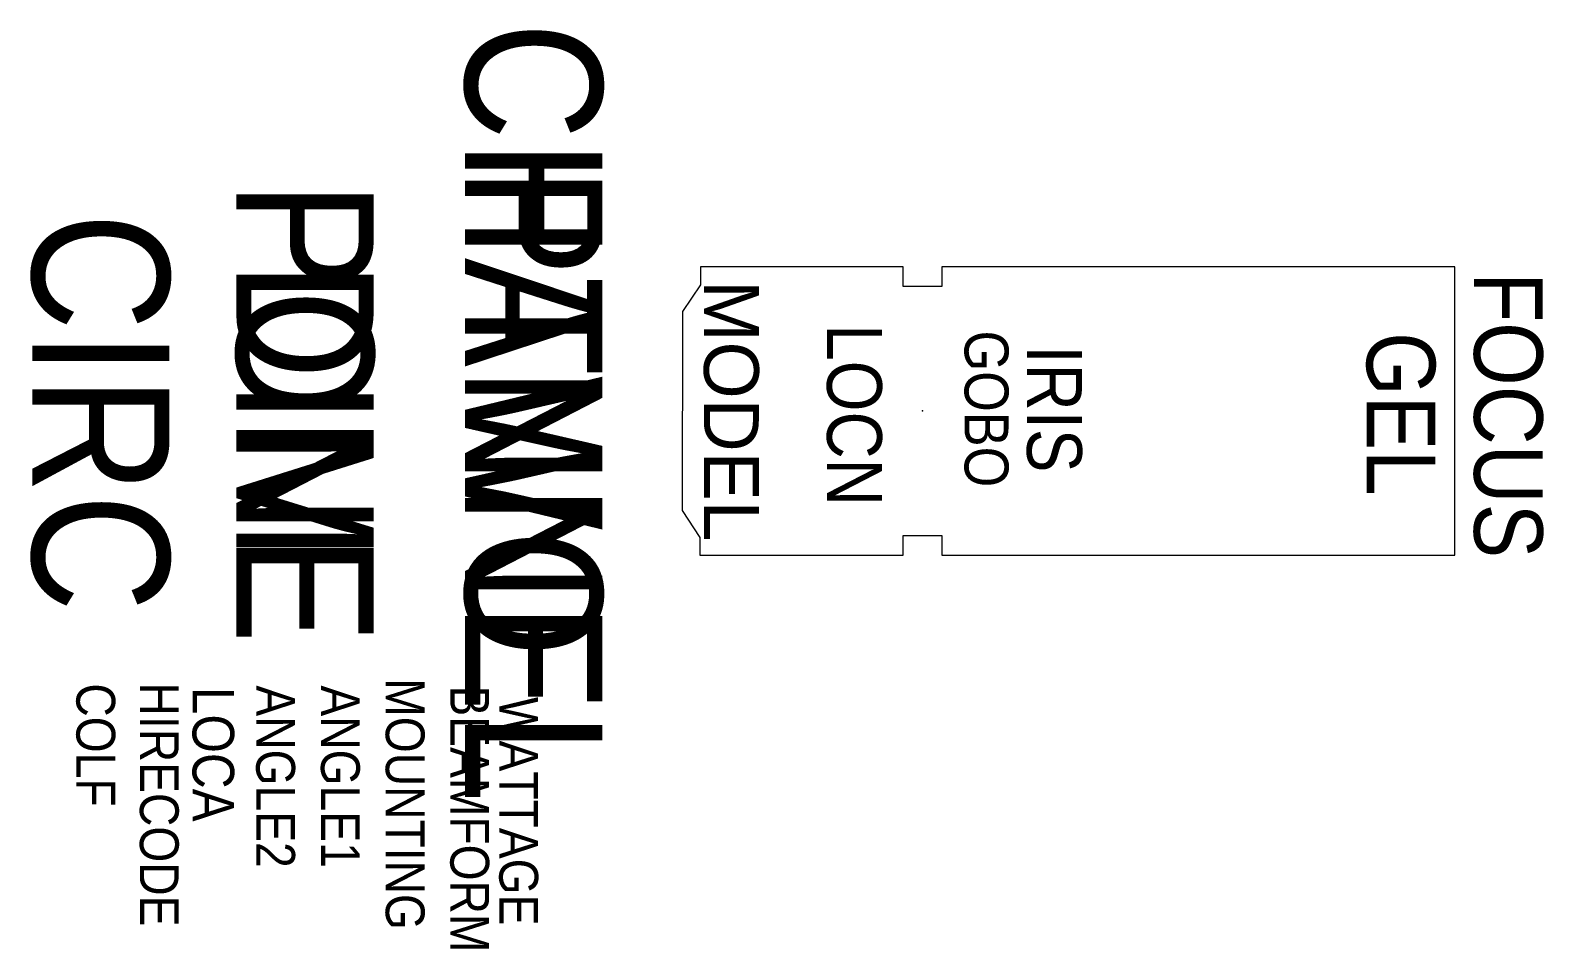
# Model space of a CAD drawing. Extents: x -982 to 121, y -1533 to -863.
import ezdxf
from ezdxf.enums import TextEntityAlignment as Align

# ---------------------------------------------------------------- set-up
doc = ezdxf.new("R2010")
doc.units = 0
doc.header["$MEASUREMENT"] = 0
for name, color, linetype in [('CHANNEL', 3, 'CONTINUOUS'), ('CIRC', 6, 'CONTINUOUS'), ('DIMMER', 4, 'CONTINUOUS'), ('FOCUS', 30, 'CONTINUOUS'), ('GEL', 1, 'CONTINUOUS'), ('LANTERNS', 4, 'CONTINUOUS'), ('LOCATION', 7, 'CONTINUOUS'), ('MODEL', 6, 'CONTINUOUS'), ('PATCH', 5, 'CONTINUOUS'), ('PATCH2', 5, 'CONTINUOUS')]:
    doc.layers.add(name, color=color, linetype=linetype)

msp = doc.modelspace()

# ---------------------------------------------------------------- linework, layer by layer
at = {"layer": 'LANTERNS', "color": 0}
msp.add_lwpolyline([(56.1, -1035.9), (-317.9, -1035.9), (-317.9, -1050.1), (-346.2, -1050.1), (-346.2, -1035.9), (-493.9, -1035.9), (-493.9, -1048.9), (-506.9, -1068.3), (-507.1, -1213.5), (-494.2, -1233), (-494.2, -1245.9), (-346.2, -1245.9), (-346.2, -1231.7), (-317.9, -1231.7), (-317.9, -1245.9), (56.1, -1245.9)], close=True, dxfattribs=at)
msp.add_point((-332.1, -1140.9), dxfattribs=at)

# ---------------------------------------------------------------- texts
at = {"layer": 'CHANNEL', "width": 0.89}
msp.add_attdef('CHANNEL', text='', height=100, rotation=270, dxfattribs=at).set_placement((-665.4, -1141.8), align=Align.CENTER)
at = {"layer": 'CIRC', "width": 0.89}
msp.add_attdef('CIRC', text='', height=100, rotation=270, dxfattribs=at).set_placement((-981, -1141.8), align=Align.CENTER)
at = {"layer": 'DIMMER', "width": 0.89}
msp.add_attdef('DIM', text='', height=100, rotation=270, dxfattribs=at).set_placement((-832.1, -1140.9), align=Align.CENTER)
at = {"layer": 'FOCUS', "width": 0.89}
msp.add_attdef('FOCUS', text='', height=50, rotation=270, dxfattribs=at).set_placement((70.1, -1144), align=Align.CENTER)
at = {"layer": 'GEL', "width": 0.89}
for tag, height, p in [('GOBO', 32, (-301.3, -1139.4)), ('GEL', 50, (-8.2, -1143))]:
    msp.add_attdef(tag, text='', height=height, rotation=270, dxfattribs=at).set_placement(p, align=Align.CENTER)
at = {"layer": 'LANTERNS', "color": 0, "width": 0.89}
msp.add_attdef('IRIS', text='', height=40, rotation=270, dxfattribs=at).set_placement((-235.8, -1139.4), align=Align.MIDDLE)
at = {"layer": 'LANTERNS', "color": 0, "width": 0.89, "flags": 1}
for tag, p, s, height in [('COLF', (-948.8, -1339.4), 'N', 28.3), ('HIRECODE', (-902.5, -1338.8), '', 28.3), ('LOCA', (-864.1, -1342), '', 30.3), ('ANGLE2', (-817.7, -1340.9), '180', 28.3), ('ANGLE1', (-770.5, -1340.9), '0', 28.3), ('MOUNTING', (-723.3, -1335.7), 'STANDARD HOOK CLAMP', 28.305), ('BEAMFORM', (-676.2, -1340.9), 'C', 28.3), ('WATTAGE', (-640.5, -1349.3), '500', 28.3)]:
    msp.add_attdef(tag, p, s, height=height, rotation=270, dxfattribs=at)
at = {"layer": 'LOCATION', "width": 0.89}
msp.add_attdef('LOCN', text='', height=40, rotation=270, dxfattribs=at).set_placement((-401.6, -1143.9), align=Align.CENTER)
at = {"layer": 'MODEL'}
msp.add_attdef('MODEL', text='500w MED', height=40, rotation=270, dxfattribs=at).set_placement((-491.3, -1140.9), align=Align.CENTER)
at = {"layer": 'PATCH', "width": 0.89}
msp.add_attdef('PONE', text='', height=100, rotation=270, dxfattribs=at).set_placement((-832.1, -1141.8), align=Align.CENTER)
at = {"layer": 'PATCH2', "width": 0.89}
msp.add_attdef('PTWO', text='', height=100, rotation=270, dxfattribs=at).set_placement((-665.4, -1141.8), align=Align.CENTER)

doc.saveas('drawing.dxf')
